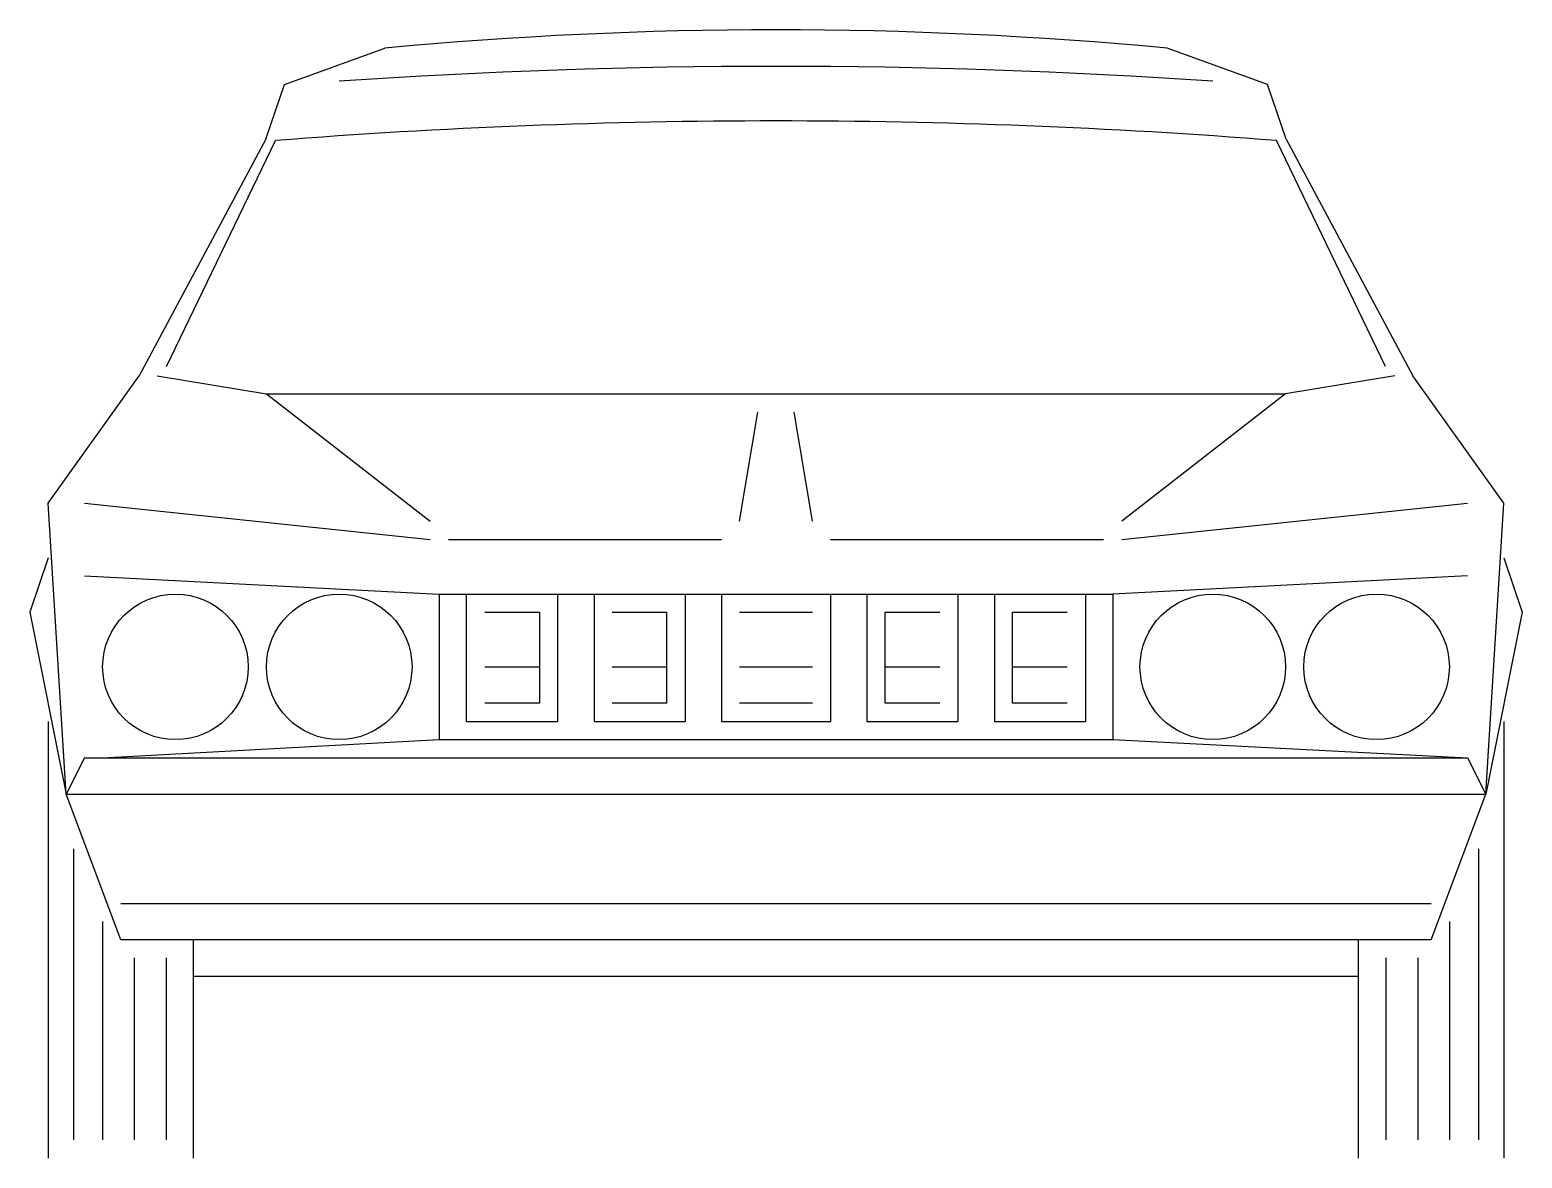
# Model space of a CAD drawing. Extents: x 0 to 2.08, y 0 to 1.58.
import ezdxf

# ---------------------------------------------------------------- set-up
doc = ezdxf.new("R2010")
doc.units = 0
doc.layers.get('0').update_dxf_attribs({"linetype": 'CONTINUOUS'})
doc.layers.add('CAR_DTL', color=7, linetype='CONTINUOUS')

msp = doc.modelspace()

# ---------------------------------------------------------------- linework, layer by layer
at = {"color": 0, "linetype": 'BYBLOCK'}
for p, q in [((0.3556, 1.4986), (0.4953, 1.5494)), ((1.7272, 1.4986), (1.5875, 1.5494)), ((0.3294, 1.4224), (0.3556, 1.4986)), ((1.7534, 1.4224), (1.7272, 1.4986)), ((0.3294, 1.4224), (0.1524, 1.0922)), ((0.1905, 1.1049), (0.3428, 1.4204)), ((1.8923, 1.1049), (1.74, 1.4204)), ((1.7534, 1.4224), (1.9304, 1.0922)), ((0.0254, 0.9144), (0.1524, 1.0922)), ((0.1778, 1.0922), (0.3302, 1.0668)), ((1.905, 1.0922), (1.7526, 1.0668)), ((2.0574, 0.9144), (1.9304, 1.0922)), ((0.3302, 1.0668), (1.7526, 1.0668)), ((0.0508, 0.508), (0.0254, 0.9144)), ((0.0762, 0.9144), (0.5588, 0.8636)), ((1.524, 0.8636), (2.0066, 0.9144)), ((2.032, 0.508), (2.0574, 0.9144)), ((0.5842, 0.8636), (0.9652, 0.8636)), ((1.1176, 0.8636), (1.4986, 0.8636)), ((0.0254, 0.8382), (0, 0.762)), ((2.0574, 0.8382), (2.0828, 0.762)), ((0.0762, 0.8128), (0.5715, 0.7874)), ((2.0066, 0.8128), (1.5113, 0.7874)), ((0.5715, 0.7874), (1.5113, 0.7874)), ((0, 0.762), (0.0508, 0.508)), ((2.0828, 0.762), (2.032, 0.508)), ((0.0254, 0.6096), (0.0254, 0)), ((2.0574, 0.6096), (2.0574, 0)), ((0.127, 0.3048), (0.0508, 0.508)), ((1.9558, 0.3048), (2.032, 0.508)), ((1.9558, 0.3048), (0.127, 0.3048)), ((0.2286, 0), (0.2286, 0.3048)), ((1.8542, 0), (1.8542, 0.3048)), ((0.2286, 0.254), (1.8542, 0.254))]:
    msp.add_line(p, q, dxfattribs=at)
for centre in [(0.2032, 0.6858), (0.4318, 0.6858), (1.651, 0.6858), (1.8796, 0.6858)]:
    msp.add_circle(centre, 0.1016, dxfattribs=at)
for centre, radius, start, end in [((1.0414, -4.2612), 5.8362, 84.63093, 95.36907), ((1.0414, -7.4825), 8.9303, 85.51349, 94.48651)]:
    msp.add_arc(centre, radius, start, end, dxfattribs=at)
at = {"layer": 'CAR_DTL'}
for p, q in [((0.3302, 1.0668), (0.5588, 0.889)), ((1.7526, 1.0668), (1.524, 0.889)), ((0.9906, 0.889), (1.016, 1.0414)), ((1.0922, 0.889), (1.0668, 1.0414)), ((0.5715, 0.7874), (0.5715, 0.5842)), ((0.6096, 0.6096), (0.6096, 0.7874)), ((0.7366, 0.7874), (0.7366, 0.6096)), ((0.7874, 0.7874), (0.7874, 0.6096)), ((0.9144, 0.7874), (0.9144, 0.6096)), ((0.9652, 0.7874), (0.9652, 0.6096)), ((1.1176, 0.7874), (1.1176, 0.6096)), ((1.1684, 0.7874), (1.1684, 0.6096)), ((1.2954, 0.7874), (1.2954, 0.6096)), ((1.3462, 0.7874), (1.3462, 0.6096)), ((1.4732, 0.7874), (1.4732, 0.6096)), ((1.5113, 0.7874), (1.5113, 0.5842)), ((0.635, 0.762), (0.7112, 0.762)), ((0.7112, 0.762), (0.7112, 0.635)), ((0.8128, 0.762), (0.889, 0.762)), ((0.889, 0.635), (0.889, 0.762)), ((0.9906, 0.762), (1.0922, 0.762)), ((1.1938, 0.762), (1.27, 0.762)), ((1.1938, 0.635), (1.1938, 0.762)), ((1.3716, 0.635), (1.3716, 0.762)), ((1.3716, 0.762), (1.4478, 0.762)), ((0.635, 0.6858), (0.7112, 0.6858)), ((0.8128, 0.6858), (0.889, 0.6858)), ((0.9906, 0.6858), (1.0922, 0.6858)), ((1.1938, 0.6858), (1.27, 0.6858)), ((1.3716, 0.6858), (1.4478, 0.6858)), ((0.7112, 0.635), (0.635, 0.635)), ((0.889, 0.635), (0.8128, 0.635)), ((1.0922, 0.635), (0.9906, 0.635)), ((1.27, 0.635), (1.1938, 0.635)), ((1.4478, 0.635), (1.3716, 0.635)), ((0.6096, 0.6096), (0.7366, 0.6096)), ((0.7874, 0.6096), (0.9144, 0.6096)), ((0.9652, 0.6096), (1.1176, 0.6096)), ((1.1684, 0.6096), (1.2954, 0.6096)), ((1.3462, 0.6096), (1.4732, 0.6096)), ((0.1016, 0.5588), (0.5715, 0.5842)), ((0.5715, 0.5842), (1.5113, 0.5842)), ((1.5113, 0.5842), (2.0066, 0.5588)), ((0.0762, 0.5588), (0.0508, 0.508)), ((0.0762, 0.5588), (2.0066, 0.5588)), ((2.0066, 0.5588), (2.032, 0.508)), ((0.0508, 0.508), (2.032, 0.508)), ((0.061, 0.4318), (0.061, 0.0254)), ((2.0218, 0.4318), (2.0218, 0.0254)), ((0.127, 0.3556), (1.9558, 0.3556)), ((0.1016, 0.3302), (0.1016, 0.0254)), ((1.9812, 0.3302), (1.9812, 0.0254)), ((0.1457, 0.2794), (0.1457, 0.0254)), ((0.1903, 0.2794), (0.1903, 0.0254)), ((1.8925, 0.2794), (1.8925, 0.0254)), ((1.9371, 0.2794), (1.9371, 0.0254))]:
    msp.add_line(p, q, dxfattribs=at)
msp.add_arc((1.0414, -7.4063), 8.9303, 86.08585, 93.91415, dxfattribs=at)

doc.saveas('drawing.dxf')
